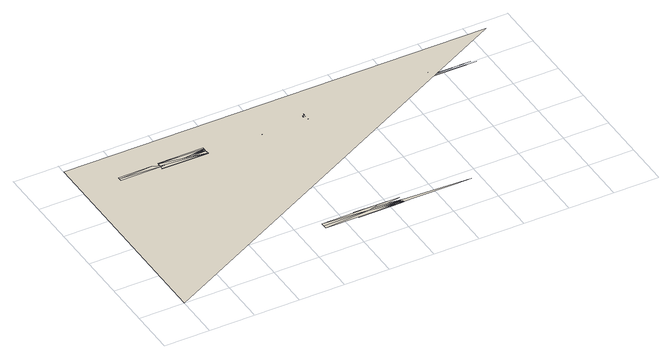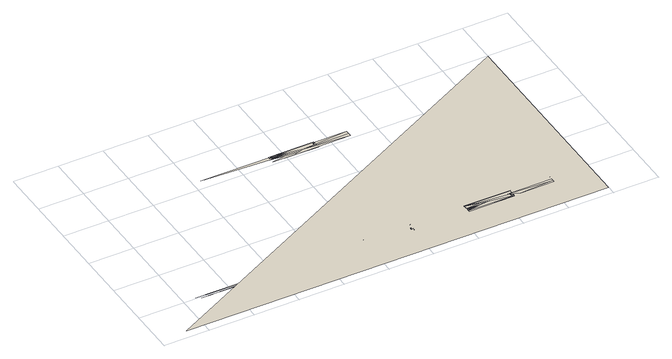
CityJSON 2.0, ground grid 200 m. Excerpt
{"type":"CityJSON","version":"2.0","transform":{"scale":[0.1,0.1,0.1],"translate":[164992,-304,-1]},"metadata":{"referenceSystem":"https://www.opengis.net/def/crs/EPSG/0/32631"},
"CityObjects":{
"building1":{"type":"Building","attributes":{"properties":{"Pset_BuildingCommon":{"Reference":"Project Information","NumberOfStoreys":2},"Other":{"Category":"Project Information","Client Name":"Owner","Project Address":"Enter address here","Project Issue Date":"Issue Date","Project Name":"Project Name","Project Number":"Project Number","Project Status":"Project Status"}}},"children":["building1-1","building1-2"],"geometry":[{"type":"MultiSurface","lod":"2.2","boundaries":[[[0,1,2]],[[1,3,2]],[[4,2,3]],[[3,1,5]],[[2,4,6]],[[4,3,5]],[[7,8,9]],[[10,11,12]],[[13,8,0]],[[10,12,14]],[[2,6,15]],[[8,16,9]],[[6,4,15]],[[10,13,8]],[[6,13,8]],[[17,10,8]],[[15,6,8]],[[18,11,10]],[[14,17,10]],[[19,20,21]],[[17,10,22]],[[23,24,22]],[[25,23,22]],[[26,27,20]],[[27,20,23]],[[12,11,18]],[[28,26,20]],[[29,21,19]],[[30,31,32]],[[33,30,32]],[[14,12,34]],[[35,36,37]],[[38,30,39]],[[37,40,29]],[[18,26,11]],[[31,32,26]],[[35,37,29]],[[41,42,36]],[[42,37,36]],[[43,44,39]],[[45,41,36]],[[46,41,47]],[[45,47,41]],[[38,39,44]],[[48,46,47]],[[49,48,47]],[[43,44,48]],[[8,13,16]],[[17,8,13]],[[25,22,24]],[[15,8,13]],[[27,20,19]],[[23,25,24]],[[35,29,40]],[[10,17,13]],[[29,19,40]],[[37,35,40]],[[35,42,36]],[[42,35,37]],[[27,23,25]],[[45,36,42]],[[46,45,41]],[[41,45,42]],[[49,47,46]],[[45,46,47]],[[48,49,46]],[[28,20,27]],[[17,22,24]],[[26,28,27]],[[49,43,48]],[[38,43,39]],[[18,10,17]],[[6,15,13]],[[38,33,30]],[[38,44,43]],[[31,26,28]],[[33,32,31]],[[30,33,31]],[[18,28,26]],[[12,18,34]],[[14,50,17]],[[14,34,50]],[[0,51,13]],[[15,52,2]],[[53,54,55]],[[55,56,53]],[[54,56,55]],[[13,57,16]],[[34,18,17]],[[50,34,17]],[[58,59,60]],[[61,54,53]],[[56,54,61]],[[0,62,51]],[[52,63,2]],[[64,65,66]],[[65,67,66]],[[53,68,69]],[[70,71,72]],[[61,73,56]],[[53,74,68]],[[75,1,0]],[[53,69,61]],[[56,76,70]],[[2,77,0]],[[78,65,64]],[[78,64,66]],[[79,67,65]],[[67,80,81]],[[82,83,84]],[[83,85,84]],[[86,87,88]],[[84,81,80]],[[86,83,82]],[[74,68,70]],[[67,89,66]],[[86,88,90]],[[91,88,92]],[[81,80,93]],[[66,94,95]],[[80,96,93]],[[92,91,97]],[[98,97,99]],[[91,99,97]],[[100,98,101]],[[97,98,100]],[[98,102,101]],[[93,103,104]],[[101,105,106]],[[107,56,73]],[[105,101,102]],[[106,105,108]],[[109,110,108]],[[105,109,108]],[[89,66,70]],[[103,104,95]],[[93,96,110]],[[68,76,70]],[[104,94,95]],[[111,53,56]],[[66,76,70]],[[76,70,72]],[[112,0,8]],[[113,4,5]],[[1,75,5]],[[114,51,115]],[[116,117,118]],[[116,118,119]],[[15,4,113]],[[0,120,62]],[[63,121,2]],[[51,122,115]],[[116,62,51]],[[52,62,51]],[[123,116,51]],[[63,52,51]],[[124,117,116]],[[119,123,116]],[[125,126,127]],[[123,116,128]],[[129,130,128]],[[131,129,128]],[[132,133,126]],[[133,126,129]],[[118,117,124]],[[134,132,126]],[[135,127,125]],[[136,137,138]],[[139,136,138]],[[119,118,140]],[[141,136,142]],[[143,144,145]],[[145,146,135]],[[124,132,117]],[[137,138,132]],[[143,145,135]],[[147,148,144]],[[148,145,144]],[[149,150,142]],[[151,147,144]],[[152,147,153]],[[151,153,147]],[[141,142,150]],[[154,152,153]],[[155,154,153]],[[149,150,154]],[[112,8,13]],[[51,62,122]],[[123,51,62]],[[131,128,130]],[[63,51,62]],[[133,126,125]],[[129,131,130]],[[143,135,146]],[[116,123,62]],[[135,125,146]],[[145,143,146]],[[143,148,144]],[[148,143,145]],[[133,129,131]],[[151,144,148]],[[152,151,147]],[[147,151,148]],[[155,153,152]],[[151,152,153]],[[154,155,152]],[[134,126,133]],[[123,128,130]],[[132,134,133]],[[155,149,154]],[[141,149,142]],[[124,116,123]],[[52,63,62]],[[141,139,136]],[[141,150,149]],[[137,132,134]],[[139,138,137]],[[136,139,137]],[[124,134,132]],[[118,124,140]],[[119,156,123]],[[119,140,156]]]}]},
"building1-1":{"type":"BuildingInstallation","attributes":{"name":"Windows_Sgl_Plain:1810x1210mm:286238","properties":{"Pset_WindowCommon":{"IsExternal":true,"Reference":"1810x1210mm","ThermalTransmittance":5.56},"Pset_ManufacturerTypeInformation":{"Manufacturer":"Revit"},"Constraints":{"Level":"Level: Ground Floor","Sill Height":900},"Dimensions":{"Area":3.53,"Volume":0.0885},"Identity Data":{"Mark":"3"},"Other":{"Host Id":"Basic Wall: Wall-Ext_102Bwk-75Ins-100LBlk-12P","Category":"Windows","Family":"Windows_Sgl_Plain: 1810x1210mm","Family and Type":"Windows_Sgl_Plain: 1810x1210mm","Type":"Windows_Sgl_Plain: 1810x1210mm","Type Id":"Windows_Sgl_Plain: 1810x1210mm","Head Height":2110},"Phasing":{"Phase Created":"New Construction"}}},"parents":["building1"],"geometry":[{"type":"MultiSurface","lod":"2.2","boundaries":[[[13,57,16]],[[8,16,9]],[[8,13,16]],[[7,8,9]],[[10,17,13]],[[10,13,8]],[[17,10,8]],[[17,8,13]],[[17,22,24]],[[17,10,22]],[[10,11,12]],[[10,12,14]],[[18,28,26]],[[18,26,11]],[[27,23,25]],[[27,20,23]],[[18,10,17]],[[18,11,10]],[[26,28,27]],[[26,27,20]],[[23,24,22]],[[23,25,24]],[[34,18,17]],[[50,34,17]],[[14,50,17]],[[14,17,10]],[[14,34,50]],[[14,12,34]],[[12,18,34]],[[12,11,18]],[[28,20,27]],[[28,26,20]],[[25,22,24]],[[25,23,22]],[[41,42,36]],[[41,45,42]],[[45,36,42]],[[45,41,36]],[[30,33,31]],[[30,31,32]],[[29,21,19]],[[29,19,40]],[[35,37,29]],[[35,29,40]],[[49,48,47]],[[49,47,46]],[[43,44,48]],[[49,43,48]],[[38,30,39]],[[38,33,30]],[[33,30,32]],[[33,32,31]],[[31,26,28]],[[31,32,26]],[[19,20,21]],[[27,20,19]],[[37,35,40]],[[37,40,29]],[[35,42,36]],[[35,36,37]],[[42,35,37]],[[42,37,36]],[[46,45,41]],[[46,41,47]],[[45,46,47]],[[45,47,41]],[[48,49,46]],[[48,46,47]],[[43,44,39]],[[38,43,39]],[[38,39,44]],[[38,44,43]]]}]},
"building1-2":{"type":"BuildingInstallation","attributes":{"name":"Windows_Sgl_Plain:1810x1210mm:286188","properties":{"Pset_WindowCommon":{"IsExternal":true,"Reference":"1810x1210mm","ThermalTransmittance":5.56},"Pset_ManufacturerTypeInformation":{"Manufacturer":"Revit"},"Constraints":{"Level":"Level: Ground Floor","Sill Height":900},"Dimensions":{"Area":3.53,"Volume":0.0885},"Identity Data":{"Mark":"2"},"Other":{"Host Id":"Basic Wall: Wall-Ext_102Bwk-75Ins-100LBlk-12P","Category":"Windows","Family":"Windows_Sgl_Plain: 1810x1210mm","Family and Type":"Windows_Sgl_Plain: 1810x1210mm","Type":"Windows_Sgl_Plain: 1810x1210mm","Type Id":"Windows_Sgl_Plain: 1810x1210mm","Head Height":2110},"Phasing":{"Phase Created":"New Construction"}}},"parents":["building1"],"geometry":[{"type":"MultiSurface","lod":"2.2","boundaries":[[[62,157,122]],[[51,122,115]],[[51,62,122]],[[114,51,115]],[[116,123,62]],[[116,62,51]],[[123,116,51]],[[123,51,62]],[[123,128,130]],[[123,116,128]],[[116,117,118]],[[116,118,119]],[[124,134,132]],[[124,132,117]],[[133,129,131]],[[133,126,129]],[[124,116,123]],[[124,117,116]],[[132,134,133]],[[132,133,126]],[[129,130,128]],[[129,131,130]],[[140,124,123]],[[156,140,123]],[[119,156,123]],[[119,123,116]],[[119,140,156]],[[119,118,140]],[[118,124,140]],[[118,117,124]],[[134,126,133]],[[134,132,126]],[[131,128,130]],[[131,129,128]],[[147,148,144]],[[147,151,148]],[[151,144,148]],[[151,147,144]],[[136,139,137]],[[136,137,138]],[[135,127,125]],[[135,125,146]],[[143,145,135]],[[143,135,146]],[[155,154,153]],[[155,153,152]],[[149,150,154]],[[155,149,154]],[[141,136,142]],[[141,139,136]],[[139,136,138]],[[139,138,137]],[[137,132,134]],[[137,138,132]],[[125,126,127]],[[133,126,125]],[[145,143,146]],[[145,146,135]],[[143,148,144]],[[143,144,145]],[[148,143,145]],[[148,145,144]],[[152,151,147]],[[152,147,153]],[[151,152,153]],[[151,153,147]],[[154,155,152]],[[154,152,153]],[[149,150,142]],[[141,149,142]],[[141,142,150]],[[141,150,149]]]}]}
},
"vertices":[
[1675,7920,10],[1675,8044,10],[1675,8241,10],[1675,8143,10],[3155,8241,10],[3621,8044,10],[3458,8241,10],[3430,7920,10],[3458,7920,10],[3430,7892,10],[3458,8094,10],[3458,8186,10],[3458,8202,10],[5475,7920,10],[3458,8282,10],[5475,8241,10],[5503,7892,10],[5475,8094,10],[5475,8186,10],[5397,8114,10],[3503,8114,10],[3536,8114,10],[3525,8094,10],[3525,8114,10],[5408,8094,10],[5408,8114,10],[3503,8186,10],[5431,8114,10],[5431,8186,10],[3547,8129,10],[3492,8191,10],[5442,8186,10],[3492,8186,10],[5442,8191,10],[5475,8202,10],[5386,8146,10],[3536,8146,10],[3547,8146,10],[5429,8198,10],[3504,8198,10],[5386,8129,10],[3536,8172,10],[5397,8146,10],[5406,8198,10],[3528,8198,10],[5397,8172,10],[5386,8172,10],[3547,8172,10],[3547,8191,10],[5386,8191,10],[5475,8282,10],[7913,7920,10],[7913,8241,10],[7135,1500,10],[7135,1660,10],[7135,1696,10],[7135,1821,10],[5503,7920,10],[4,9594,10],[4,1,10],[18800,9593,10],[9122,1665,10],[9930,7920,10],[9930,8241,10],[8583,1458,10],[8583,1539,10],[8583,1648,10],[8583,1556,10],[8583,1500,10],[10181,1500,10],[8583,1821,10],[8555,1821,10],[8555,1849,10],[9630,1821,10],[10600,1500,10],[17240,8044,10],[10600,1821,10],[17437,7920,10],[10600,1458,10],[10600,1539,10],[8627,1556,10],[10555,1556,10],[10566,1549,10],[8616,1549,10],[8616,1556,10],[10566,1556,10],[8629,1542,10],[10530,1542,10],[8652,1542,10],[10600,1648,10],[10554,1542,10],[8672,1549,10],[10511,1549,10],[8627,1628,10],[10533,1648,10],[8650,1648,10],[10555,1628,10],[8672,1569,10],[8661,1569,10],[10511,1569,10],[10522,1569,10],[8661,1596,10],[10522,1596,10],[10533,1628,10],[8650,1628,10],[8672,1596,10],[10511,1596,10],[10877,1821,10],[8672,1611,10],[10511,1611,10],[8661,1628,10],[13625,1500,10],[17240,7920,10],[15467,8241,10],[7885,7920,10],[7885,7892,10],[7913,8094,10],[7913,8186,10],[7913,8202,10],[7913,8282,10],[13625,7920,10],[13625,8241,10],[9958,7892,10],[9930,8094,10],[9930,8186,10],[9852,8114,10],[7958,8114,10],[7991,8114,10],[7980,8094,10],[7980,8114,10],[9863,8094,10],[9863,8114,10],[7958,8186,10],[9885,8114,10],[9885,8186,10],[8002,8129,10],[7947,8191,10],[9897,8186,10],[7947,8186,10],[9897,8191,10],[9930,8202,10],[9884,8198,10],[7958,8198,10],[9841,8146,10],[7991,8146,10],[8002,8146,10],[9841,8129,10],[7991,8172,10],[9852,8146,10],[9860,8198,10],[7982,8198,10],[9852,8172,10],[9841,8172,10],[8002,8172,10],[8002,8191,10],[9841,8191,10],[9930,8282,10],
[9958,7920,10]
]}
